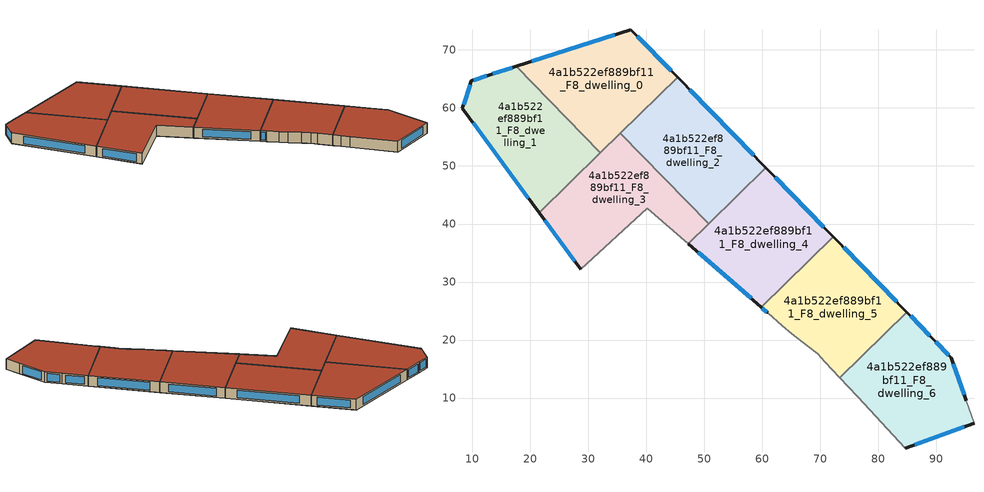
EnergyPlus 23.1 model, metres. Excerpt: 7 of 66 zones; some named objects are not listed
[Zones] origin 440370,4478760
4a1b522ef889bf11_F8_dwelling_0
 floor to 4a1b522ef889bf11_F7_dwelling_0 (EU_floor_Construction): 45.41,65.28 37.37,73.5 17.57,67.16 32.09,52.28 z24
 wall outside (EU_wall_Construction): 17.57,67.16 37.37,73.5 45.41,65.28 z24:27
 wall to 4a1b522ef889bf11_F8_dwelling_1 (EU_wall_Construction): 32.09,52.28 17.57,67.16 z24:27
 wall to 4a1b522ef889bf11_F8_dwelling_2 (EU_wall_Construction): 45.41,65.28 35.53,55.63 z24:27
 wall to 4a1b522ef889bf11_F8_dwelling_3 (EU_wall_Construction): 35.53,55.63 32.09,52.28 z24:27
 window (EU_Window_Construction): 20.31,68.04 34.62,72.62 / 38.49,72.36 44.29,66.42 z24.42:26.58
 roof outside (EU_roof_Construction): 37.37,73.5 45.41,65.28 32.09,52.28 17.57,67.16 z27
4a1b522ef889bf11_F8_dwelling_1
 floor to 4a1b522ef889bf11_F7_dwelling_1 (EU_floor_Construction): 32.09,52.28 17.57,67.16 12.9,65.66 9.87,64.66 8.34,59.91 21.53,41.97 z24
 wall outside (EU_wall_Construction): 21.53,41.97 8.34,59.91 9.87,64.66 12.9,65.66 17.57,67.16 z24:27
 wall to 4a1b522ef889bf11_F8_dwelling_3 (EU_wall_Construction): 32.09,52.28 21.53,41.97 z24:27
 window (EU_Window_Construction): 8.55,60.57 9.66,64 / 10.29,64.8 12.48,65.52 / 13.54,65.87 16.92,66.95 / 19.7,44.46 10.17,57.42 z24.42:26.58
 roof outside (EU_roof_Construction): 17.57,67.16 32.09,52.28 21.53,41.97 8.34,59.91 9.87,64.66 12.9,65.66 z27
4a1b522ef889bf11_F8_dwelling_2
 floor to 4a1b522ef889bf11_F7_dwelling_2 (EU_floor_Construction): 60.62,49.7 45.41,65.28 35.53,55.63 50.74,40.06 z24
 wall outside (EU_wall_Construction): 45.41,65.28 60.62,49.7 z24:27
 wall to 4a1b522ef889bf11_F8_dwelling_3 (EU_wall_Construction): 50.74,40.06 35.53,55.63 z24:27
 wall to 4a1b522ef889bf11_F8_dwelling_4 (EU_wall_Construction): 60.62,49.7 50.74,40.06 z24:27
 window (EU_Window_Construction): 47.52,63.11 58.51,51.86 z24.42:26.58
 roof outside (EU_roof_Construction): 45.41,65.28 60.62,49.7 50.74,40.06 35.53,55.63 z27
4a1b522ef889bf11_F8_dwelling_3
 floor to 4a1b522ef889bf11_F7_dwelling_3 (EU_floor_Construction): 47.23,36.63 50.74,40.06 35.53,55.63 21.53,41.97 28.71,32.21 40.22,42.74 z24
 wall outside (EU_wall_Construction): 28.71,32.21 21.53,41.97 z24:27
 wall adiabatic (EU_wall_Construction): 47.23,36.63 40.22,42.74 28.71,32.21 z24:27
 wall to 4a1b522ef889bf11_F8_dwelling_4 (EU_wall_Construction): 50.74,40.06 47.23,36.63 z24:27
 window (EU_Window_Construction): 27.71,33.57 22.53,40.61 z24.42:26.58
 roof outside (EU_roof_Construction): 35.53,55.63 50.74,40.06 47.23,36.63 40.22,42.74 28.71,32.21 21.53,41.97 z27
4a1b522ef889bf11_F8_dwelling_4
 floor to 4a1b522ef889bf11_F7_dwelling_4 (EU_floor_Construction): 72.26,37.77 60.62,49.7 47.23,36.63 59.84,25.65 z24
 wall outside (EU_wall_Construction): 60.62,49.7 72.26,37.77 / 59.84,25.65 47.23,36.63 z24:27
 wall to 4a1b522ef889bf11_F8_dwelling_5 (EU_wall_Construction): 72.26,37.77 59.84,25.65 z24:27
 window (EU_Window_Construction): 62.23,48.04 70.64,39.43 / 58.09,27.17 48.98,35.11 z24.42:26.58
 roof outside (EU_roof_Construction): 60.62,49.7 72.26,37.77 59.84,25.65 47.23,36.63 z27
4a1b522ef889bf11_F8_dwelling_5
 floor to 4a1b522ef889bf11_F7_dwelling_5 (EU_floor_Construction): 84.93,24.8 72.26,37.77 59.84,25.65 60.96,24.67 63.45,22.49 65.11,21.04 67.74,18.99 69.6,17.61 70.79,16.29 73.37,13.51 z24
 wall outside (EU_wall_Construction): 60.96,24.67 59.84,25.65 / 72.26,37.77 84.93,24.8 z24:27
 wall adiabatic (EU_wall_Construction): 73.37,13.51 70.79,16.29 69.6,17.61 67.74,18.99 65.11,21.04 63.45,22.49 60.96,24.67 z24:27
 wall to 4a1b522ef889bf11_F8_dwelling_6 (EU_wall_Construction): 84.93,24.8 73.37,13.51 z24:27
 window (EU_Window_Construction): 60.81,24.81 60,25.51 / 74.02,35.97 83.17,26.6 z24.42:26.58
 roof outside (EU_roof_Construction): 72.26,37.77 84.93,24.8 73.37,13.51 70.79,16.29 69.6,17.61 67.74,18.99 65.11,21.04 63.45,22.49 60.96,24.67 59.84,25.65 z27
4a1b522ef889bf11_F8_dwelling_6
 floor to 4a1b522ef889bf11_F7_dwelling_6 (EU_floor_Construction): 96.5,5.63 95.13,9.55 92.6,16.93 89.51,20.11 84.93,24.8 73.37,13.51 74.79,11.99 76.44,10.2 84.65,1.33 z24
 wall outside (EU_wall_Construction): 96.5,5.63 84.65,1.33 / 84.93,24.8 89.51,20.11 92.6,16.93 95.13,9.55 z24:27
 wall adiabatic (EU_wall_Construction): 95.13,9.55 96.5,5.63 / 84.65,1.33 76.44,10.2 74.79,11.99 73.37,13.51 z24:27
 window (EU_Window_Construction): 94.86,5.03 86.29,1.92 / 85.56,24.15 88.87,20.76 / 89.94,19.66 92.17,17.37 / 92.95,15.9 94.78,10.57 z24.42:26.58
 roof outside (EU_roof_Construction): 89.51,20.11 92.6,16.93 95.13,9.55 96.5,5.63 84.65,1.33 76.44,10.2 74.79,11.99 73.37,13.51 84.93,24.8 z27
[Building]
EU S2 Campaign: North Axis=0; Terrain=City; Solar Distribution=FullExterior
[Site:Location]
Madrid: Latitude=40.5; Longitude=-3.5; Time Zone=1; Elevation=609
[SizingPeriod:WeatherFileDays]
AnnualSizingPeriod: Begin Month=1; Begin Day of Month=1; End Month=12; End Day of Month=31; Day of Week for Start Day=Monday; Use Weather File Daylight Saving Period=No; Use Weather File Rain and Snow Indicators=No
[MATERIAL]
EU_InternalMass_Material: Roughness=MediumRough; Thickness=0.1; Conductivity=1; Density=1800; Specific Heat=900; Thermal Absorptance=0.9; Solar Absorptance=0.7; Visible Absorptance=0.7
[MATERIAL:NOMASS] Roughness=MediumRough; Thermal Absorptance=0.9; Solar Absorptance=0.7; Visible Absorptance=0.7
Name | Thermal Resistance
EU_wall_NoMass | 1.60022
EU_roof_NoMass | 1.57597
EU_floor_NoMass | 0.470652
[WINDOWMATERIAL:SIMPLEGLAZINGSYSTEM]
EU_Window_SimpleGlazing: UFactor=3.28802; Solar Heat Gain Coefficient=0.85; Visible Transmittance=0.85
[CONSTRUCTION]
EU_wall_Construction: EU_wall_NoMass
EU_roof_Construction: EU_roof_NoMass
EU_floor_Construction: EU_floor_NoMass
EU_InternalMass_Construction: EU_InternalMass_Material
EU_Window_Construction: EU_Window_SimpleGlazing
[ZONE] Type=1; Multiplier=1; Ceiling Height=autocalculate; Floor Area=autocalculate; Part of Total Floor Area=Yes
Name | Volume
4a1b522ef889bf11_F8_dwelling_0 | 901.33
4a1b522ef889bf11_F8_dwelling_1 | 901.352
4a1b522ef889bf11_F8_dwelling_2 | 901.37
4a1b522ef889bf11_F8_dwelling_3 | 901.298
4a1b522ef889bf11_F8_dwelling_4 | 901.339
4a1b522ef889bf11_F8_dwelling_5 | 901.329
4a1b522ef889bf11_F8_dwelling_6 | 901.346
[INTERNALMASS] Construction=EU_InternalMass_Construction
Name | Zone or ZoneList | Surface Area
4a1b522ef889bf11_F8_dwelling_0_EU_InternalMass | 4a1b522ef889bf11_F8_dwelling_0 | 300.444
4a1b522ef889bf11_F8_dwelling_1_EU_InternalMass | 4a1b522ef889bf11_F8_dwelling_1 | 300.452
4a1b522ef889bf11_F8_dwelling_2_EU_InternalMass | 4a1b522ef889bf11_F8_dwelling_2 | 300.46
4a1b522ef889bf11_F8_dwelling_3_EU_InternalMass | 4a1b522ef889bf11_F8_dwelling_3 | 300.431
4a1b522ef889bf11_F8_dwelling_4_EU_InternalMass | 4a1b522ef889bf11_F8_dwelling_4 | 300.446
4a1b522ef889bf11_F8_dwelling_5_EU_InternalMass | 4a1b522ef889bf11_F8_dwelling_5 | 300.443
4a1b522ef889bf11_F8_dwelling_6_EU_InternalMass | 4a1b522ef889bf11_F8_dwelling_6 | 300.449
[OTHEREQUIPMENT] Fuel Type=Electricity; Design Level Calculation Method=Watts/Area; Power per Zone Floor Area=1; Fraction Latent=0; Fraction Radiant=0; Fraction Lost=0; Carbon Dioxide Generation Rate=0; EndUse Subcategory=EU_Step8_InternalGains
Name | Zone or ZoneList or Space or SpaceList | Schedule
EU_Step8_InternalGain_4a1b522ef889bf11_F8_dwelling_0_f000 | 4a1b522ef889bf11_F8_dwelling_0 | EU_Step8_GainSchedule_4a1b522ef889bf11_F8_dwelling_0_f000
EU_Step8_InternalGain_4a1b522ef889bf11_F8_dwelling_1_f000 | 4a1b522ef889bf11_F8_dwelling_1 | EU_Step8_GainSchedule_4a1b522ef889bf11_F8_dwelling_1_f000
EU_Step8_InternalGain_4a1b522ef889bf11_F8_dwelling_2_f000 | 4a1b522ef889bf11_F8_dwelling_2 | EU_Step8_GainSchedule_4a1b522ef889bf11_F8_dwelling_2_f000
EU_Step8_InternalGain_4a1b522ef889bf11_F8_dwelling_3_f000 | 4a1b522ef889bf11_F8_dwelling_3 | EU_Step8_GainSchedule_4a1b522ef889bf11_F8_dwelling_3_f000
EU_Step8_InternalGain_4a1b522ef889bf11_F8_dwelling_4_f000 | 4a1b522ef889bf11_F8_dwelling_4 | EU_Step8_GainSchedule_4a1b522ef889bf11_F8_dwelling_4_f000
EU_Step8_InternalGain_4a1b522ef889bf11_F8_dwelling_5_f000 | 4a1b522ef889bf11_F8_dwelling_5 | EU_Step8_GainSchedule_4a1b522ef889bf11_F8_dwelling_5_f000
EU_Step8_InternalGain_4a1b522ef889bf11_F8_dwelling_6_f000 | 4a1b522ef889bf11_F8_dwelling_6 | EU_Step8_GainSchedule_4a1b522ef889bf11_F8_dwelling_6_f000
[ZONEVENTILATION:DESIGNFLOWRATE] Schedule=EU_AlwaysOn; Design Flow Rate Calculation Method=AirChanges/Hour; Air Changes per Hour=0.480704; Ventilation Type=Natural; Fan Pressure Rise=0; Fan Total Efficiency=1; Constant Term Coefficient=1; Temperature Term Coefficient=0; Velocity Term Coefficient=0; Velocity Squared Term Coefficient=0; Minimum Indoor Temperature=-100; Maximum Indoor Temperature=100; Delta Temperature=-100; Minimum Outdoor Temperature=-100; Maximum Outdoor Temperature=100; Maximum Wind Speed=40
Name | Zone or ZoneList or Space or SpaceList
EU_ConstantAir_4a1b522ef889bf11_F8_dwelling_0 | 4a1b522ef889bf11_F8_dwelling_0
EU_ConstantAir_4a1b522ef889bf11_F8_dwelling_1 | 4a1b522ef889bf11_F8_dwelling_1
EU_ConstantAir_4a1b522ef889bf11_F8_dwelling_2 | 4a1b522ef889bf11_F8_dwelling_2
EU_ConstantAir_4a1b522ef889bf11_F8_dwelling_3 | 4a1b522ef889bf11_F8_dwelling_3
EU_ConstantAir_4a1b522ef889bf11_F8_dwelling_4 | 4a1b522ef889bf11_F8_dwelling_4
EU_ConstantAir_4a1b522ef889bf11_F8_dwelling_5 | 4a1b522ef889bf11_F8_dwelling_5
EU_ConstantAir_4a1b522ef889bf11_F8_dwelling_6 | 4a1b522ef889bf11_F8_dwelling_6
[HVACTEMPLATE:ZONE:IDEALLOADSAIRSYSTEM] System Availability Schedule=EU_AlwaysOn; Maximum Heating Supply Air Temperature=50; Minimum Cooling Supply Air Temperature=13; Maximum Heating Supply Air Humidity Ratio=0.0156; Minimum Cooling Supply Air Humidity Ratio=0.0077; Heating Limit=NoLimit; Cooling Limit=NoLimit; Heating Availability Schedule=EU_AlwaysOn; Cooling Availability Schedule=EU_CoolingOff; Dehumidification Control Type=ConstantSensibleHeatRatio; Cooling Sensible Heat Ratio=0.7; Dehumidification Setpoint=60; Humidification Control Type=None; Humidification Setpoint=30; Outdoor Air Method=None; Outdoor Air Flow Rate per Person=0.00944; Outdoor Air Flow Rate per Zone Floor Area=0; Outdoor Air Flow Rate per Zone=0; Demand Controlled Ventilation Type=None; Outdoor Air Economizer Type=NoEconomizer; Heat Recovery Type=None; Sensible Heat Recovery Effectiveness=0.7; Latent Heat Recovery Effectiveness=0.65
Name | Template Thermostat
4a1b522ef889bf11_F8_dwelling_0 | EU_HeatOnly_4a1b522ef889bf11_F8_dwelling_0
4a1b522ef889bf11_F8_dwelling_1 | EU_HeatOnly_4a1b522ef889bf11_F8_dwelling_1
4a1b522ef889bf11_F8_dwelling_2 | EU_HeatOnly_4a1b522ef889bf11_F8_dwelling_2
4a1b522ef889bf11_F8_dwelling_3 | EU_HeatOnly_4a1b522ef889bf11_F8_dwelling_3
4a1b522ef889bf11_F8_dwelling_4 | EU_HeatOnly_4a1b522ef889bf11_F8_dwelling_4
4a1b522ef889bf11_F8_dwelling_5 | EU_HeatOnly_4a1b522ef889bf11_F8_dwelling_5
4a1b522ef889bf11_F8_dwelling_6 | EU_HeatOnly_4a1b522ef889bf11_F8_dwelling_6
[SIZING:ZONE] Zone Cooling Design Supply Air Temperature Input Method=SupplyAirTemperature; Zone Cooling Design Supply Air Temperature=13; Zone Heating Design Supply Air Temperature Input Method=SupplyAirTemperature; Zone Heating Design Supply Air Temperature=50; Zone Cooling Design Supply Air Humidity Ratio=0.008; Zone Heating Design Supply Air Humidity Ratio=0.008; Cooling Design Air Flow Method=DesignDay; Cooling Design Air Flow Rate=0; Cooling Minimum Air Flow per Zone Floor Area=0.000762; Cooling Minimum Air Flow=0; Cooling Minimum Air Flow Fraction=0.2; Heating Design Air Flow Method=DesignDay; Heating Design Air Flow Rate=0; Heating Maximum Air Flow per Zone Floor Area=0.002032; Heating Maximum Air Flow=0.141576; Heating Maximum Air Flow Fraction=0.3; Account for Dedicated Outdoor Air System=No; Dedicated Outdoor Air System Control Strategy=NeutralSupplyAir; Dedicated Outdoor Air Low Setpoint Temperature for Design=autosize; Dedicated Outdoor Air High Setpoint Temperature for Design=autosize; Zone Load Sizing Method=Sensible Load Only No Latent Load; Zone Latent Cooling Design Supply Air Humidity Ratio Input Method=HumidityRatioDifference; Zone Cooling Design Supply Air Humidity Ratio Difference=0.005; Zone Latent Heating Design Supply Air Humidity Ratio Input Method=HumidityRatioDifference; Zone Humidification Design Supply Air Humidity Ratio Difference=0.005
4a1b522ef889bf11_F8_dwelling_0; 4a1b522ef889bf11_F8_dwelling_1; 4a1b522ef889bf11_F8_dwelling_2; 4a1b522ef889bf11_F8_dwelling_3; 4a1b522ef889bf11_F8_dwelling_4; 4a1b522ef889bf11_F8_dwelling_5; 4a1b522ef889bf11_F8_dwelling_6
[SCHEDULE:CONSTANT]
Name | Hourly Value
EU_AlwaysOn | 1
EU_CoolingOff | 0
[SCHEDULE:FILE] Column Number=1; Rows to Skip at Top=0; Number of Hours of Data=8760; Column Separator=Comma; Interpolate to Timestep=No; Minutes per Item=60; Adjust Schedule for Daylight Savings=Yes
Name | File
EU_Step8_GainSchedule_4a1b522ef889bf11_F8_dwelling_0_f000 | ../../schedules/4a1b522ef889bf11/4a1b522ef889bf11_F8_dwelling_0_f000_gain.csv
EU_Step8_GainSchedule_4a1b522ef889bf11_F8_dwelling_1_f000 | ../../schedules/4a1b522ef889bf11/4a1b522ef889bf11_F8_dwelling_1_f000_gain.csv
EU_Step8_GainSchedule_4a1b522ef889bf11_F8_dwelling_2_f000 | ../../schedules/4a1b522ef889bf11/4a1b522ef889bf11_F8_dwelling_2_f000_gain.csv
EU_Step8_GainSchedule_4a1b522ef889bf11_F8_dwelling_3_f000 | ../../schedules/4a1b522ef889bf11/4a1b522ef889bf11_F8_dwelling_3_f000_gain.csv
EU_Step8_GainSchedule_4a1b522ef889bf11_F8_dwelling_4_f000 | ../../schedules/4a1b522ef889bf11/4a1b522ef889bf11_F8_dwelling_4_f000_gain.csv
EU_Step8_GainSchedule_4a1b522ef889bf11_F8_dwelling_5_f000 | ../../schedules/4a1b522ef889bf11/4a1b522ef889bf11_F8_dwelling_5_f000_gain.csv
EU_Step8_GainSchedule_4a1b522ef889bf11_F8_dwelling_6_f000 | ../../schedules/4a1b522ef889bf11/4a1b522ef889bf11_F8_dwelling_6_f000_gain.csv
